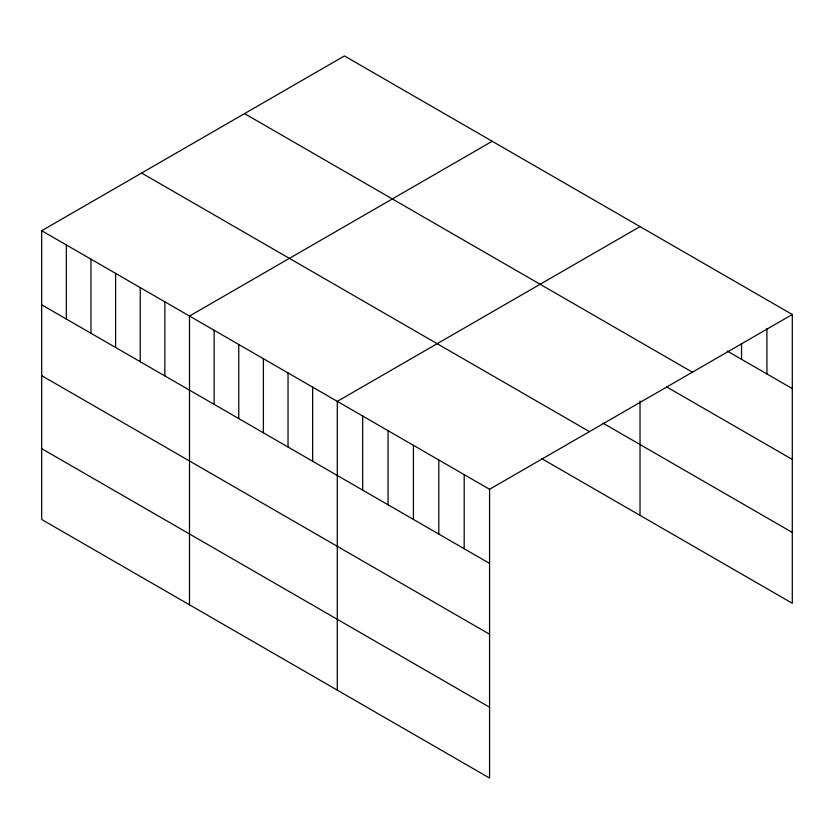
<?xml version="1.0" encoding="UTF-8"?>
<svg xmlns="http://www.w3.org/2000/svg" width="834" height="834" viewBox="0 0 834 834"><rect width="100%" height="100%" fill="white"/><g stroke="black" fill="none" stroke-linecap="round" stroke-linejoin="round"><path stroke-width="1.25" d="M41.7 230.716L489.568 489.287L489.568 778.059L41.7 519.488L41.7 230.716L344.432 55.941L792.3 314.512L792.3 603.284L541.495 458.481M492.227 141.269L189.495 316.044L189.495 604.817M640.022 226.598L337.29 401.373L337.29 690.145M489.568 489.287L792.3 314.512M727.196 351.031L792.3 388.613M244.529 113.612L692.397 372.183M666.512 386.83L792.3 459.451M603.076 423.192L792.3 532.446M141.603 173.034L589.471 431.616M41.7 304.817L489.568 563.388M41.7 375.654L489.568 634.236M41.7 448.65L489.568 707.222M766.926 328.46L766.926 373.955M741.541 343.702L741.541 359.308M640.022 400.987L640.022 515.37M464.194 474.64L464.194 548.741M438.809 459.982L438.809 534.083M413.435 445.335L413.435 519.436M388.05 430.678L388.05 504.778M362.675 416.03L362.675 490.131M312.656 387.153L312.656 461.254M288.032 372.934L288.032 447.034M263.398 358.714L263.398 432.815M238.764 344.484L238.764 418.595M214.13 330.264L214.13 404.365M164.861 301.825L164.861 375.925M140.227 287.605L140.227 361.706M115.603 273.385L115.603 347.486M90.969 259.155L90.969 333.256M66.334 244.935L66.334 319.036"/></g></svg>
